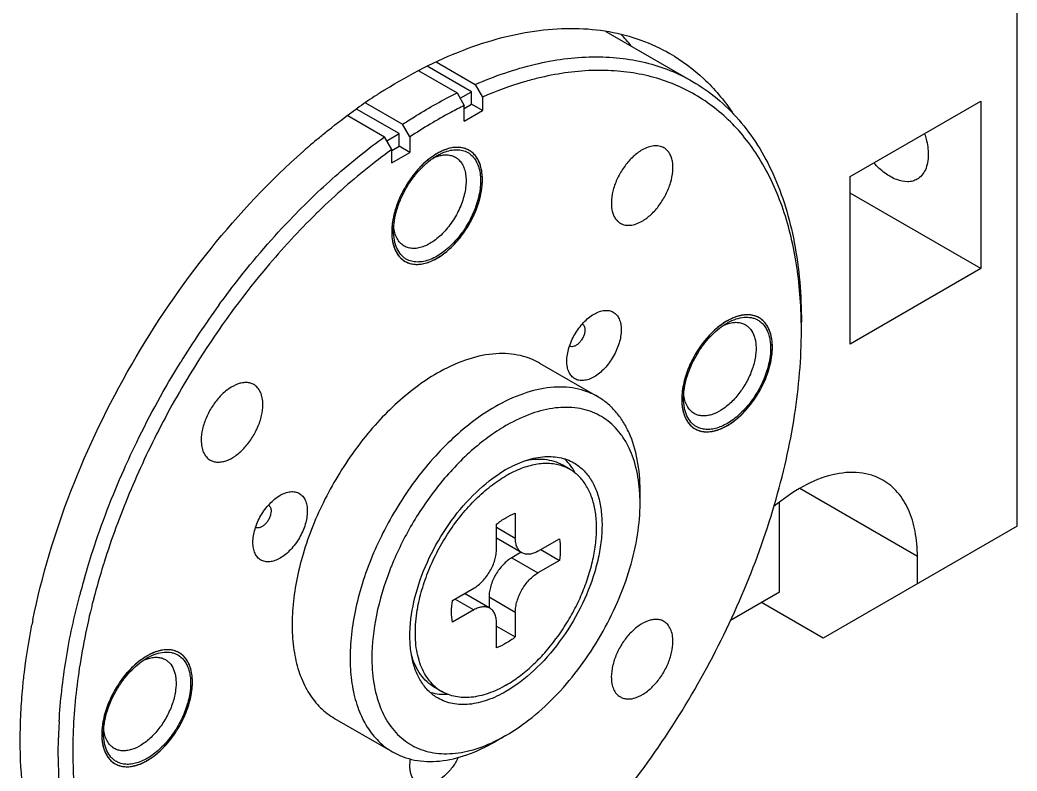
# Model space of a CAD drawing. Header units: millimetres. Extents: x 7 to 417, y 7 to 293.
# Drawn here: x 375.77 to 395.22, y 214.72 to 229.36 of the extents above; entities that cross this region are included whole.
import ezdxf

# ---------------------------------------------------------------- set-up
doc = ezdxf.new("R2010")
doc.units = ezdxf.units.MM
doc.header["$LTSCALE"] = 23.335714
doc.layers.get('0').update_dxf_attribs({"linetype": 'CONTINUOUS'})
for name, color, linetype in [('02___PRT_ALL_AXES', 7, 'CONTINUOUS'), ('3_ALL_AXES', 7, 'CONTINUOUS'), ('7_ALL_FEATURES', 7, 'CONTINUOUS')]:
    doc.layers.add(name, color=color, linetype=linetype)

msp = doc.modelspace()

# ---------------------------------------------------------------- linework, layer by layer
at = {"color": 7, "linetype": 'Continuous'}
for p, q in [((387.203, 229.141), (388.894, 228.165)), ((383.553, 228.373), (384.3, 227.941)), ((384.583, 227.964), (383.72, 228.461)), ((383.891, 228.545), (384.653, 228.105)), ((384.653, 228.105), (384.795, 227.859)), ((384.3, 227.941), (384.441, 227.696)), ((384.361, 227.836), (384.583, 227.964)), ((384.583, 227.719), (384.583, 227.964)), ((384.795, 227.859), (384.795, 227.596)), ((391.972, 226.31), (394.517, 227.78)), ((394.517, 227.78), (394.517, 224.514)), ((383.168, 227.147), (382.341, 227.625)), ((382.512, 227.748), (383.239, 227.329)), ((384.441, 227.637), (384.583, 227.719)), ((384.441, 227.392), (384.441, 227.696)), ((384.441, 227.392), (384.795, 227.596)), ((384.795, 227.596), (384.583, 227.719)), ((382.167, 227.499), (382.886, 227.085)), ((383.381, 227.083), (383.239, 227.329)), ((383.027, 226.838), (382.886, 227.085)), ((382.929, 227.009), (383.168, 227.147)), ((383.168, 226.902), (383.168, 227.147)), ((383.381, 227.083), (383.381, 226.78)), ((383.027, 226.821), (383.168, 226.902)), ((383.027, 226.576), (383.027, 226.838)), ((383.381, 226.78), (383.168, 226.902)), ((383.027, 226.576), (383.381, 226.78)), ((391.972, 223.044), (391.972, 226.31)), ((394.517, 224.514), (391.972, 225.984)), ((394.517, 224.514), (391.972, 223.044)), ((391.016, 223.457), (391.015, 223.473)), ((391.016, 223.457), (391.016, 223.473)), ((385.911, 222.671), (387.042, 222.018)), ((383.946, 220.292), (383.941, 220.286)), ((383.946, 220.292), (383.941, 220.286)), ((387.871, 219.942), (387.871, 220.186)), ((393.28, 218.9), (390.984, 220.226)), ((390.593, 218.206), (390.593, 219.962)), ((395.225, 219.492), (391.442, 217.308)), ((393.28, 218.37), (393.28, 218.9)), ((382.991, 218.641), (382.989, 218.633)), ((382.992, 218.641), (382.989, 218.633)), ((390.593, 218.206), (389.633, 217.652)), ((391.442, 217.308), (390.239, 218.002)), ((381.911, 215.743), (383.042, 215.089)), ((385.254, 215.41), (385.042, 215.287))]:
    msp.add_line(p, q, dxfattribs=at)
for centre, radius, start, end in [((384.658, 226.397), 3.911, 38.9499, 43.4928), ((391.446, 215.528), 14.108, 133.8683, 134.2781), ((391.823, 215.147), 14.644, 134.6058, 137.2695), ((391.532, 215.44), 14.232, 134.278, 134.5994), ((392.209, 214.784), 15.174, 137.2509, 137.4776), ((392.262, 214.735), 15.246, 137.4776, 137.6889), ((393.84, 213.483), 17.542, 143.9758, 148.3322), ((381.643, 223.31), 9.375, 359.9996, 0.9038), ((393.944, 213.414), 17.388, 147.5161, 152.488), ((386.979, 218.465), 3.449, 119.534, 120.0003), ((386.574, 218.312), 2.636, 120.039, 123.085), ((385.661, 220.039), 1.063, 34.1924, 36.7215), ((385.638, 220.023), 1.091, 33.3555, 34.1993), ((385.581, 219.987), 1.158, 27.9826, 33.2948), ((384.811, 219.957), 3.059, 4.293, 4.5303), ((384.563, 219.943), 3.308, 359.9784, 4.225), ((391.522, 214.345), 14.789, 162.7375, 165.3834), ((391.903, 214.228), 15.188, 162.5282, 162.7439), ((388.594, 216.458), 6.013, 158.0036, 158.7177), ((391.213, 214.418), 14.752, 164.0279, 165.3554), ((390.975, 214.493), 14.222, 165.4037, 165.7269), ((390.86, 214.522), 14.104, 165.7268, 166.137), ((386.095, 216.92), 3.457, 179.9995, 180.4653), ((384.07, 217.348), 1.136, 266.3686, 272.1296), ((386.866, 215.091), 10.345, 176.7387, 178.4825), ((383.631, 218.214), 3.239, 295.7278, 300.0641), ((383.71, 218.054), 3.062, 295.4515, 295.7052)]:
    msp.add_arc(centre, radius, start, end, dxfattribs=at)
for points, knots in [([(384.653, 228.105), (385.032, 228.27), (385.782, 228.531), (386.747, 228.664), (387.47, 228.632), (387.977, 228.544), (388.455, 228.391), (388.753, 228.247), (388.894, 228.165)], [0, 0, 0, 0, 0.28204, 0.538531, 0.658857, 0.775024, 0.888267, 1, 1, 1, 1]), ([(391.016, 223.473), (391.009, 223.885), (390.958, 224.49), (390.792, 225.263), (390.578, 225.952), (390.275, 226.58), (389.883, 227.118), (389.556, 227.465), (389.192, 227.759), (388.795, 227.999), (388.367, 228.183), (387.911, 228.309), (387.429, 228.377), (386.745, 228.391), (386.224, 228.312), (385.879, 228.228)], [0, 0, 0, 0, 0.149447, 0.219392, 0.286207, 0.411131, 0.470127, 0.527401, 0.583556, 0.639264, 0.695223, 0.752115, 0.810567, 0.871122, 1, 1, 1, 1]), ([(385.879, 228.228), (385.789, 228.206), (385.42, 228.107), (385.061, 227.974), (384.795, 227.859)], [0, 0, 0, 0, 0.241837, 1, 1, 1, 1]), ([(388.894, 228.165), (389.062, 228.068), (389.386, 227.843), (389.812, 227.422), (390.18, 226.924), (390.484, 226.352), (390.722, 225.713), (390.957, 224.755), (391.017, 223.992), (391.017, 223.473)], [0, 0, 0, 0, 0.108047, 0.218132, 0.332106, 0.451503, 0.577463, 0.710728, 1, 1, 1, 1]), ([(383.239, 227.329), (383.327, 227.387), (383.67, 227.607), (384.027, 227.807), (384.3, 227.941)], [0, 0, 0, 0, 0.256859, 1, 1, 1, 1]), ([(384.441, 227.696), (384.352, 227.652), (383.989, 227.466), (383.638, 227.254), (383.381, 227.083)], [0, 0, 0, 0, 0.243005, 1, 1, 1, 1]), ([(381.103, 225.531), (381.383, 225.821), (381.955, 226.366), (382.572, 226.859), (382.886, 227.085)], [0, 0, 0, 0, 0.511274, 1, 1, 1, 1]), ([(393.421, 227.146), (393.432, 227.112), (393.471, 226.979), (393.492, 226.84), (393.492, 226.739)], [0, 0, 0, 0, 0.264997, 1, 1, 1, 1]), ([(383.027, 226.838), (382.91, 226.754), (382.438, 226.399), (381.992, 226.009), (381.669, 225.699)], [0, 0, 0, 0, 0.243014, 1, 1, 1, 1]), ([(393.492, 226.739), (393.492, 226.686), (393.484, 226.584), (393.443, 226.445), (393.374, 226.333), (393.309, 226.278), (393.275, 226.258)], [0, 0, 0, 0, 0.289636, 0.549099, 0.782226, 1, 1, 1, 1]), ([(393.275, 226.258), (393.248, 226.243), (393.188, 226.218), (393.051, 226.2), (392.859, 226.243), (392.634, 226.374), (392.498, 226.502), (392.432, 226.576)], [0, 0, 0, 0, 0.096842, 0.198003, 0.424714, 0.693708, 1, 1, 1, 1]), ([(379.653, 223.799), (379.765, 223.954), (380.218, 224.556), (380.712, 225.127), (381.103, 225.531)], [0, 0, 0, 0, 0.254009, 1, 1, 1, 1]), ([(380.987, 224.998), (380.832, 224.827), (380.214, 224.116), (379.658, 223.351), (379.277, 222.752)], [0, 0, 0, 0, 0.2458, 1, 1, 1, 1]), ([(386.973, 223.628), (387.006, 223.647), (387.071, 223.678), (387.172, 223.702), (387.266, 223.7), (387.35, 223.67), (387.419, 223.612), (387.468, 223.531), (387.497, 223.432), (387.503, 223.36), (387.503, 223.322)], [0, 0, 0, 0, 0.144899, 0.274521, 0.391112, 0.5, 0.608893, 0.725458, 0.85515, 1, 1, 1, 1]), ([(386.442, 222.709), (386.442, 222.796), (386.475, 222.98), (386.589, 223.237), (386.755, 223.465), (386.897, 223.585), (386.973, 223.628)], [0, 0, 0, 0, 0.237238, 0.500001, 0.762779, 1, 1, 1, 1]), ([(384.088, 211.105), (384.565, 211.395), (385.507, 212.08), (386.8, 213.322), (387.988, 214.779), (389.028, 216.395), (389.883, 218.114), (390.52, 219.873), (390.918, 221.608), (391.017, 222.757), (391.017, 223.31)], [0, 0, 0, 0, 0.115111, 0.238835, 0.368656, 0.501535, 0.634202, 0.7634, 0.886146, 1, 1, 1, 1]), ([(387.503, 223.322), (387.503, 223.235), (387.47, 223.052), (387.357, 222.794), (387.215, 222.6), (387.081, 222.475), (386.978, 222.402), (386.874, 222.353), (386.774, 222.329), (386.679, 222.331), (386.595, 222.362), (386.527, 222.419), (386.477, 222.5), (386.448, 222.599), (386.442, 222.671), (386.442, 222.709)], [0, 0, 0, 0, 0.138212, 0.291294, 0.444385, 0.516294, 0.58294, 0.643371, 0.697431, 0.746056, 0.79147, 0.836884, 0.885499, 0.939589, 1, 1, 1, 1]), ([(386.796, 223.322), (386.796, 223.301), (386.79, 223.256), (386.768, 223.19), (386.733, 223.126), (386.69, 223.071), (386.641, 223.027), (386.589, 222.998), (386.539, 222.988), (386.507, 222.996), (386.495, 223.003)], [0, 0, 0, 0, 0.128674, 0.270338, 0.417505, 0.56196, 0.695819, 0.813357, 0.913005, 1, 1, 1, 1]), ([(386.745, 223.436), (386.753, 223.431), (386.768, 223.418), (386.784, 223.391), (386.794, 223.358), (386.796, 223.334), (386.796, 223.322)], [0, 0, 0, 0, 0.217688, 0.451025, 0.710794, 1, 1, 1, 1]), ([(385.911, 222.671), (385.845, 222.709), (385.706, 222.774), (385.481, 222.836), (385.241, 222.863), (384.895, 222.851), (384.435, 222.74), (384.086, 222.574), (383.911, 222.473)], [0, 0, 0, 0, 0.108096, 0.21823, 0.332257, 0.45171, 0.71059, 1, 1, 1, 1]), ([(377.804, 220.598), (377.884, 220.778), (378.217, 221.494), (378.598, 222.187), (378.91, 222.692)], [0, 0, 0, 0, 0.248844, 1, 1, 1, 1]), ([(383.911, 222.473), (383.767, 222.39), (383.482, 222.199), (383.077, 221.859), (382.691, 221.462), (382.207, 220.865), (381.699, 220.038), (381.338, 219.146), (381.16, 218.427), (381.087, 217.914), (381.075, 217.427), (381.123, 216.978), (381.232, 216.575), (381.4, 216.227), (381.625, 215.943), (381.812, 215.8), (381.911, 215.743)], [0, 0, 0, 0, 0.062406, 0.12878, 0.1984, 0.270409, 0.417447, 0.56168, 0.630307, 0.695423, 0.756397, 0.81286, 0.864784, 0.91258, 0.957174, 1, 1, 1, 1]), ([(387.042, 222.018), (386.977, 222.055), (386.837, 222.121), (386.612, 222.183), (386.372, 222.21), (386.026, 222.198), (385.567, 222.087), (385.218, 221.921), (385.042, 221.819)], [0, 0, 0, 0, 0.108096, 0.21823, 0.332257, 0.45171, 0.710591, 1, 1, 1, 1]), ([(387.871, 220.186), (387.871, 220.389), (387.84, 220.774), (387.706, 221.228), (387.544, 221.533), (387.4, 221.728), (387.234, 221.892), (387.108, 221.98), (387.042, 222.018)], [0, 0, 0, 0, 0.289401, 0.548294, 0.667745, 0.78177, 0.891904, 1, 1, 1, 1]), ([(385.042, 221.819), (384.899, 221.737), (384.613, 221.546), (384.209, 221.206), (383.822, 220.809), (383.339, 220.212), (382.83, 219.384), (382.47, 218.492), (382.291, 217.774), (382.219, 217.26), (382.206, 216.774), (382.255, 216.325), (382.364, 215.922), (382.532, 215.574), (382.757, 215.289), (382.944, 215.146), (383.042, 215.089)], [0, 0, 0, 0, 0.062406, 0.12878, 0.1984, 0.270408, 0.417447, 0.56168, 0.630307, 0.695423, 0.756397, 0.81286, 0.864784, 0.91258, 0.957174, 1, 1, 1, 1]), ([(387.861, 220.199), (387.847, 220.367), (387.796, 220.684), (387.652, 221.051), (387.493, 221.295), (387.358, 221.449), (387.204, 221.578), (387.033, 221.679), (386.847, 221.753), (386.576, 221.814), (386.202, 221.813), (385.736, 221.696), (385.432, 221.553), (385.279, 221.466)], [0, 0, 0, 0, 0.140134, 0.266234, 0.324977, 0.381543, 0.436701, 0.491329, 0.546345, 0.602641, 0.721813, 0.853633, 1, 1, 1, 1]), ([(378.523, 221.446), (378.298, 221.015), (377.89, 220.144), (377.559, 219.241), (377.416, 218.788)], [0, 0, 0, 0, 0.505387, 1, 1, 1, 1]), ([(385.254, 221.452), (385.012, 221.312), (384.54, 220.96), (384.138, 220.531), (383.946, 220.292)], [0, 0, 0, 0, 0.477403, 1, 1, 1, 1]), ([(385.254, 220.595), (385.371, 220.662), (385.602, 220.772), (385.957, 220.858), (386.241, 220.85), (386.444, 220.794), (386.536, 220.751), (386.579, 220.726)], [0, 0, 0, 0, 0.289579, 0.548633, 0.781636, 0.891838, 1, 1, 1, 1]), ([(386.513, 220.674), (386.504, 220.686), (386.468, 220.733), (386.427, 220.776), (386.395, 220.806)], [0, 0, 0, 0, 0.253884, 1, 1, 1, 1]), ([(377.03, 218.477), (377.081, 218.655), (377.301, 219.375), (377.574, 220.079), (377.804, 220.598)], [0, 0, 0, 0, 0.245641, 1, 1, 1, 1]), ([(386.579, 220.726), (386.645, 220.688), (386.769, 220.593), (386.918, 220.405), (387.029, 220.175), (387.101, 219.908), (387.133, 219.61), (387.125, 219.288), (387.077, 218.947), (386.959, 218.472), (386.72, 217.88), (386.319, 217.228), (385.831, 216.674), (385.45, 216.381), (385.254, 216.267)], [0, 0, 0, 0, 0.042841, 0.087451, 0.135264, 0.187205, 0.243688, 0.304684, 0.369822, 0.438474, 0.582757, 0.729847, 0.871371, 1, 1, 1, 1]), ([(383.929, 216.136), (383.866, 216.173), (383.745, 216.264), (383.599, 216.446), (383.488, 216.667), (383.414, 216.924), (383.378, 217.21), (383.381, 217.637), (383.486, 218.207), (383.744, 218.888), (384.119, 219.533), (384.582, 220.093), (384.946, 220.398), (385.135, 220.521)], [0, 0, 0, 0, 0.042809, 0.087295, 0.134833, 0.186334, 0.24223, 0.302541, 0.434752, 0.578082, 0.725242, 0.868284, 1, 1, 1, 1]), ([(392.607, 220.388), (392.539, 220.428), (392.391, 220.493), (392.058, 220.56), (391.588, 220.513), (391.018, 220.275), (390.658, 220.022), (390.48, 219.874)], [0, 0, 0, 0, 0.102057, 0.207222, 0.435983, 0.699841, 1, 1, 1, 1]), ([(393.28, 218.9), (393.28, 219.065), (393.255, 219.378), (393.128, 219.809), (392.915, 220.158), (392.714, 220.326), (392.607, 220.388)], [0, 0, 0, 0, 0.289804, 0.549048, 0.782229, 1, 1, 1, 1]), ([(383.941, 220.286), (383.751, 220.048), (383.405, 219.543), (383.133, 218.993), (383.019, 218.71)], [0, 0, 0, 0, 0.49957, 1, 1, 1, 1]), ([(380.319, 219.174), (380.319, 219.261), (380.351, 219.444), (380.465, 219.702), (380.631, 219.929), (380.774, 220.049), (380.849, 220.093)], [0, 0, 0, 0, 0.237238, 0.500001, 0.762779, 1, 1, 1, 1]), ([(380.849, 220.093), (380.882, 220.112), (380.947, 220.143), (381.048, 220.167), (381.142, 220.165), (381.227, 220.134), (381.295, 220.077), (381.344, 219.996), (381.374, 219.897), (381.379, 219.824), (381.379, 219.786)], [0, 0, 0, 0, 0.144899, 0.274521, 0.391112, 0.5, 0.608893, 0.725458, 0.85515, 1, 1, 1, 1]), ([(380.621, 219.9), (380.629, 219.896), (380.644, 219.883), (380.661, 219.856), (380.67, 219.823), (380.672, 219.799), (380.672, 219.786)], [0, 0, 0, 0, 0.217688, 0.451025, 0.710794, 1, 1, 1, 1]), ([(385.254, 215.41), (385.433, 215.513), (385.787, 215.761), (386.274, 216.217), (386.723, 216.755), (387.116, 217.356), (387.44, 217.997), (387.682, 218.655), (387.833, 219.304), (387.871, 219.735), (387.871, 219.942)], [0, 0, 0, 0, 0.114157, 0.237324, 0.366975, 0.499999, 0.633023, 0.762673, 0.885845, 1, 1, 1, 1]), ([(381.379, 219.786), (381.379, 219.699), (381.347, 219.516), (381.233, 219.259), (381.091, 219.065), (380.957, 218.939), (380.854, 218.867), (380.751, 218.818), (380.65, 218.793), (380.556, 218.796), (380.471, 218.826), (380.403, 218.884), (380.354, 218.964), (380.324, 219.064), (380.319, 219.136), (380.319, 219.174)], [0, 0, 0, 0, 0.138212, 0.291294, 0.444385, 0.516294, 0.58294, 0.643371, 0.697431, 0.746056, 0.79147, 0.836884, 0.885499, 0.939589, 1, 1, 1, 1]), ([(380.672, 219.786), (380.672, 219.765), (380.666, 219.72), (380.644, 219.654), (380.61, 219.591), (380.566, 219.535), (380.517, 219.491), (380.465, 219.463), (380.415, 219.453), (380.384, 219.46), (380.371, 219.467)], [0, 0, 0, 0, 0.128674, 0.270338, 0.417505, 0.56196, 0.695819, 0.813357, 0.913005, 1, 1, 1, 1]), ([(382.989, 218.633), (382.878, 218.348), (382.707, 217.786), (382.638, 217.2), (382.638, 216.921)], [0, 0, 0, 0, 0.522613, 1, 1, 1, 1]), ([(376.538, 215.68), (376.561, 216.085), (376.656, 216.916), (376.832, 217.733), (376.94, 218.147)], [0, 0, 0, 0, 0.486921, 1, 1, 1, 1]), ([(377.167, 217.901), (377.058, 217.457), (376.887, 216.585), (376.78, 215.3), (376.833, 214.101), (376.98, 213.343), (377.083, 212.991)], [0, 0, 0, 0, 0.276229, 0.536198, 0.777735, 1, 1, 1, 1]), ([(382.638, 216.892), (382.64, 216.717), (382.668, 216.382), (382.799, 215.92), (382.985, 215.596), (383.173, 215.391), (383.33, 215.267), (383.503, 215.17), (383.691, 215.101), (383.893, 215.06), (384.183, 215.045), (384.573, 215.103), (384.874, 215.217), (385.025, 215.289)], [0, 0, 0, 0, 0.14636, 0.278194, 0.397375, 0.453675, 0.508695, 0.563323, 0.618479, 0.675042, 0.733781, 0.859854, 1, 1, 1, 1]), ([(383.771, 216.255), (383.789, 216.249), (383.863, 216.229), (383.94, 216.218), (383.998, 216.214)], [0, 0, 0, 0, 0.245493, 1, 1, 1, 1]), ([(385.254, 216.267), (385.138, 216.2), (384.907, 216.09), (384.551, 216.004), (384.268, 216.012), (384.065, 216.068), (383.973, 216.111), (383.929, 216.136)], [0, 0, 0, 0, 0.289579, 0.548633, 0.781636, 0.891838, 1, 1, 1, 1]), ([(378.644, 210.412), (378.47, 210.512), (378.134, 210.748), (377.694, 211.19), (377.318, 211.717), (377.012, 212.321), (376.776, 212.997), (376.614, 213.737), (376.526, 214.534), (376.518, 215.084), (376.525, 215.365)], [0, 0, 0, 0, 0.107106, 0.216391, 0.32982, 0.448994, 0.575076, 0.708787, 0.850441, 1, 1, 1, 1]), ([(383.042, 215.089), (383.108, 215.052), (383.247, 214.986), (383.472, 214.924), (383.713, 214.897), (384.058, 214.909), (384.518, 215.02), (384.867, 215.186), (385.042, 215.287)], [0, 0, 0, 0, 0.108096, 0.21823, 0.332257, 0.45171, 0.710591, 1, 1, 1, 1]), ([(384.325, 214.981), (384.291, 214.912), (384.212, 214.783), (384.067, 214.62), (383.93, 214.517), (383.817, 214.465), (383.738, 214.443), (383.662, 214.437), (383.592, 214.448), (383.529, 214.475), (383.456, 214.535), (383.407, 214.626), (383.384, 214.73), (383.381, 214.788), (383.381, 214.818)], [0, 0, 0, 0, 0.162124, 0.317783, 0.458189, 0.521012, 0.578582, 0.631361, 0.680451, 0.727605, 0.77497, 0.877617, 0.936221, 1, 1, 1, 1]), ([(383.381, 214.818), (383.381, 214.829), (383.382, 214.873), (383.386, 214.917), (383.392, 214.95)], [0, 0, 0, 0, 0.241022, 1, 1, 1, 1])]:
    msp.add_open_spline(points, degree=3, knots=knots, dxfattribs=at)
at = {"layer": '02___PRT_ALL_AXES', "color": 7, "linetype": 'Continuous'}
for centre, radius, start, end in [((384.325, 226.456), 0.422, 49.8925, 59.9693), ((384.537, 225.677), 1.25, 121.0456, 122.9105), ((383.633, 226.249), 1.161, 359.9995, 0.4713), ((383.623, 226.249), 1.172, 359.8549, 359.9999), ((383.275, 226.275), 1.521, 350.3539, 352.771), ((383.357, 226.264), 1.438, 352.786, 354.1153), ((383.405, 226.259), 1.39, 354.1169, 355.1366), ((383.497, 225.022), 0.423, 240.039, 250.7741), ((390.163, 222.463), 1.19, 120.0028, 121.0433), ((389.981, 223.19), 0.422, 49.8701, 59.9679), ((389.154, 221.756), 0.422, 240.0377, 250.7636), ((389.157, 221.765), 0.432, 250.7504, 251.9916), ((389.126, 222.145), 0.818, 287.232, 288.0702), ((389.111, 222.189), 0.865, 288.0835, 291.5297), ((389.083, 222.262), 0.944, 291.4948, 293.3405), ((389.069, 222.296), 0.98, 293.3334, 294.0567), ((389.061, 222.313), 0.998, 294.0561, 294.6133), ((388.984, 222.462), 1.166, 299.8543, 299.9998), ((388.979, 222.472), 1.178, 300.0004, 300.4678), ((389.168, 221.812), 0.481, 260.4144, 262.458), ((389.172, 221.893), 0.561, 270.976, 271.9886), ((389.161, 222.003), 0.672, 278.9024, 280.5344), ((378.849, 215.931), 1.19, 120.0028, 121.0433), ((378.668, 216.658), 0.422, 49.8701, 59.9679), ((377.84, 215.224), 0.422, 240.0377, 250.7636), ((377.843, 215.233), 0.432, 250.7504, 251.9916), ((377.854, 215.28), 0.481, 260.4144, 262.458), ((377.859, 215.361), 0.561, 270.976, 271.9886), ((377.847, 215.471), 0.672, 278.9024, 280.5344), ((377.812, 215.613), 0.818, 287.232, 288.0702), ((377.797, 215.657), 0.865, 288.0835, 291.5297), ((377.769, 215.731), 0.944, 291.4948, 293.3405), ((377.755, 215.764), 0.98, 293.3334, 294.0567), ((377.747, 215.781), 0.998, 294.0561, 294.6133), ((377.671, 215.93), 1.166, 299.8543, 299.9998), ((377.665, 215.94), 1.178, 300.0004, 300.4678)]:
    msp.add_arc(centre, radius, start, end, dxfattribs=at)
for points, knots in [([(384.536, 226.821), (384.493, 226.846), (384.396, 226.881), (384.233, 226.883), (384.061, 226.838), (383.949, 226.782), (383.892, 226.748)], [0, 0, 0, 0, 0.216613, 0.449312, 0.709011, 1, 1, 1, 1]), ([(387.911, 226.829), (387.848, 226.793), (387.726, 226.699), (387.569, 226.521), (387.441, 226.311), (387.35, 226.088), (387.306, 225.868), (387.31, 225.695), (387.342, 225.576), (387.377, 225.502), (387.425, 225.441), (387.465, 225.411), (387.486, 225.399)], [0, 0, 0, 0, 0.128689, 0.270271, 0.417429, 0.561776, 0.695447, 0.812711, 0.864677, 0.91251, 0.95714, 1, 1, 1, 1]), ([(388.336, 226.871), (388.308, 226.887), (388.243, 226.911), (388.136, 226.913), (388.022, 226.886), (387.948, 226.85), (387.911, 226.829)], [0, 0, 0, 0, 0.217783, 0.450926, 0.710256, 1, 1, 1, 1]), ([(387.911, 225.441), (387.974, 225.477), (388.096, 225.571), (388.252, 225.749), (388.381, 225.958), (388.471, 226.182), (388.516, 226.402), (388.512, 226.575), (388.48, 226.694), (388.444, 226.768), (388.397, 226.829), (388.357, 226.859), (388.336, 226.871)], [0, 0, 0, 0, 0.128689, 0.270271, 0.417429, 0.561776, 0.695447, 0.812711, 0.864677, 0.91251, 0.95714, 1, 1, 1, 1]), ([(383.757, 226.655), (383.65, 226.571), (383.452, 226.369), (383.222, 226.012), (383.069, 225.626), (383.027, 225.356), (383.027, 225.228)], [0, 0, 0, 0, 0.247234, 0.509929, 0.767309, 1, 1, 1, 1]), ([(383.858, 226.727), (383.849, 226.721), (383.815, 226.698), (383.781, 226.674), (383.757, 226.655)], [0, 0, 0, 0, 0.245293, 1, 1, 1, 1]), ([(384.795, 226.259), (384.794, 226.313), (384.786, 226.417), (384.749, 226.563), (384.687, 226.686), (384.628, 226.752), (384.596, 226.779)], [0, 0, 0, 0, 0.285331, 0.544881, 0.780939, 1, 1, 1, 1]), ([(384.79, 226.142), (384.791, 226.15), (384.793, 226.185), (384.795, 226.22), (384.795, 226.246)], [0, 0, 0, 0, 0.254621, 1, 1, 1, 1]), ([(383.358, 224.623), (383.387, 224.613), (383.451, 224.598), (383.551, 224.596), (383.657, 224.612), (383.808, 224.659), (384.001, 224.764), (384.177, 224.913), (384.311, 225.057), (384.441, 225.22), (384.58, 225.442), (384.705, 225.725), (384.758, 225.923), (384.774, 226.02)], [0, 0, 0, 0, 0.04318, 0.088649, 0.137271, 0.189563, 0.30555, 0.435651, 0.504878, 0.575997, 0.720847, 0.864165, 1, 1, 1, 1]), ([(387.486, 225.399), (387.514, 225.383), (387.578, 225.359), (387.685, 225.356), (387.799, 225.384), (387.874, 225.419), (387.911, 225.441)], [0, 0, 0, 0, 0.217783, 0.450926, 0.710256, 1, 1, 1, 1]), ([(383.027, 225.228), (383.027, 225.165), (383.037, 225.045), (383.085, 224.879), (383.167, 224.745), (383.245, 224.68), (383.286, 224.656)], [0, 0, 0, 0, 0.289772, 0.549064, 0.782223, 1, 1, 1, 1]), ([(390.193, 223.555), (390.151, 223.579), (390.057, 223.613), (389.899, 223.617), (389.732, 223.577), (389.623, 223.525), (389.568, 223.493)], [0, 0, 0, 0, 0.217778, 0.450937, 0.710229, 1, 1, 1, 1]), ([(389.576, 221.457), (389.664, 221.509), (389.835, 221.64), (390.055, 221.887), (390.24, 222.178), (390.374, 222.491), (390.449, 222.802), (390.457, 223.051), (390.426, 223.227), (390.386, 223.341), (390.329, 223.437), (390.28, 223.49), (390.253, 223.512)], [0, 0, 0, 0, 0.126979, 0.266154, 0.411049, 0.554176, 0.688352, 0.807972, 0.861535, 0.910948, 0.956767, 1, 1, 1, 1]), ([(389.413, 223.389), (389.331, 223.324), (389.173, 223.172), (388.976, 222.906), (388.821, 222.61), (388.718, 222.303), (388.674, 222.009), (388.692, 221.78), (388.741, 221.624), (388.793, 221.527), (388.86, 221.447), (388.914, 221.407), (388.943, 221.39)], [0, 0, 0, 0, 0.136779, 0.282174, 0.429288, 0.570952, 0.700851, 0.814799, 0.865638, 0.9128, 0.957163, 1, 1, 1, 1]), ([(389.549, 223.482), (389.538, 223.475), (389.491, 223.446), (389.446, 223.414), (389.413, 223.389)], [0, 0, 0, 0, 0.243303, 1, 1, 1, 1]), ([(380.336, 222.252), (380.315, 222.264), (380.269, 222.284), (380.192, 222.295), (380.111, 222.289), (379.992, 222.257), (379.839, 222.174), (379.671, 222.025), (379.523, 221.835), (379.406, 221.619), (379.33, 221.395), (379.31, 221.242), (379.31, 221.169)], [0, 0, 0, 0, 0.04286, 0.08749, 0.135323, 0.187289, 0.304553, 0.438223, 0.58257, 0.729728, 0.87131, 1, 1, 1, 1]), ([(380.512, 221.863), (380.512, 221.906), (380.505, 221.988), (380.472, 222.101), (380.416, 222.192), (380.364, 222.236), (380.336, 222.252)], [0, 0, 0, 0, 0.289745, 0.549075, 0.782218, 1, 1, 1, 1]), ([(379.486, 220.78), (379.507, 220.768), (379.553, 220.749), (379.629, 220.738), (379.711, 220.744), (379.83, 220.775), (379.982, 220.858), (380.15, 221.007), (380.299, 221.197), (380.416, 221.413), (380.492, 221.638), (380.512, 221.79), (380.512, 221.863)], [0, 0, 0, 0, 0.04286, 0.08749, 0.135323, 0.187289, 0.304553, 0.438223, 0.58257, 0.729728, 0.87131, 1, 1, 1, 1]), ([(389.023, 221.354), (389.029, 221.353), (389.05, 221.346), (389.071, 221.341), (389.088, 221.338)], [0, 0, 0, 0, 0.247584, 1, 1, 1, 1]), ([(389.284, 221.342), (389.291, 221.344), (389.319, 221.349), (389.347, 221.357), (389.368, 221.363)], [0, 0, 0, 0, 0.244663, 1, 1, 1, 1]), ([(389.477, 221.405), (389.484, 221.408), (389.514, 221.423), (389.543, 221.438), (389.565, 221.451)], [0, 0, 0, 0, 0.245305, 1, 1, 1, 1]), ([(379.31, 221.169), (379.31, 221.126), (379.316, 221.044), (379.349, 220.932), (379.405, 220.84), (379.458, 220.796), (379.486, 220.78)], [0, 0, 0, 0, 0.289745, 0.549075, 0.782218, 1, 1, 1, 1]), ([(389.105, 221.336), (389.111, 221.335), (389.137, 221.332), (389.162, 221.331), (389.182, 221.332)], [0, 0, 0, 0, 0.245876, 1, 1, 1, 1]), ([(389.192, 221.332), (389.198, 221.332), (389.222, 221.333), (389.247, 221.336), (389.265, 221.339)], [0, 0, 0, 0, 0.24551, 1, 1, 1, 1]), ([(388.336, 217.633), (388.315, 217.645), (388.269, 217.665), (388.192, 217.676), (388.111, 217.67), (387.992, 217.638), (387.839, 217.555), (387.671, 217.406), (387.523, 217.216), (387.406, 217), (387.33, 216.776), (387.31, 216.623), (387.31, 216.55)], [0, 0, 0, 0, 0.04286, 0.08749, 0.135323, 0.187289, 0.304553, 0.438223, 0.58257, 0.729728, 0.87131, 1, 1, 1, 1]), ([(388.512, 217.244), (388.512, 217.287), (388.505, 217.369), (388.472, 217.482), (388.416, 217.573), (388.364, 217.617), (388.336, 217.633)], [0, 0, 0, 0, 0.289745, 0.549075, 0.782218, 1, 1, 1, 1]), ([(378.879, 217.023), (378.838, 217.047), (378.743, 217.081), (378.586, 217.085), (378.418, 217.045), (378.309, 216.993), (378.254, 216.961)], [0, 0, 0, 0, 0.217778, 0.450937, 0.710229, 1, 1, 1, 1]), ([(387.486, 216.161), (387.507, 216.149), (387.553, 216.13), (387.629, 216.119), (387.711, 216.125), (387.83, 216.156), (387.982, 216.239), (388.15, 216.388), (388.299, 216.578), (388.416, 216.795), (388.492, 217.019), (388.512, 217.172), (388.512, 217.244)], [0, 0, 0, 0, 0.04286, 0.08749, 0.135323, 0.187289, 0.304553, 0.438223, 0.58257, 0.729728, 0.87131, 1, 1, 1, 1]), ([(378.235, 216.95), (378.224, 216.943), (378.177, 216.914), (378.132, 216.882), (378.1, 216.857)], [0, 0, 0, 0, 0.243303, 1, 1, 1, 1]), ([(378.262, 214.925), (378.35, 214.977), (378.521, 215.108), (378.741, 215.355), (378.926, 215.646), (379.061, 215.959), (379.136, 216.27), (379.144, 216.519), (379.112, 216.696), (379.072, 216.809), (379.015, 216.905), (378.966, 216.958), (378.94, 216.981)], [0, 0, 0, 0, 0.126979, 0.266154, 0.411049, 0.554176, 0.688352, 0.807972, 0.861535, 0.910948, 0.956767, 1, 1, 1, 1]), ([(378.1, 216.857), (378.017, 216.792), (377.86, 216.64), (377.663, 216.374), (377.507, 216.078), (377.404, 215.771), (377.36, 215.477), (377.378, 215.248), (377.428, 215.092), (377.48, 214.995), (377.546, 214.915), (377.6, 214.875), (377.629, 214.858)], [0, 0, 0, 0, 0.136779, 0.282174, 0.429288, 0.570952, 0.700851, 0.814799, 0.865638, 0.9128, 0.957163, 1, 1, 1, 1]), ([(387.31, 216.55), (387.31, 216.507), (387.316, 216.425), (387.349, 216.313), (387.405, 216.221), (387.458, 216.177), (387.486, 216.161)], [0, 0, 0, 0, 0.289745, 0.549075, 0.782218, 1, 1, 1, 1]), ([(377.71, 214.822), (377.715, 214.821), (377.736, 214.814), (377.758, 214.809), (377.774, 214.807)], [0, 0, 0, 0, 0.247584, 1, 1, 1, 1]), ([(377.791, 214.804), (377.797, 214.803), (377.823, 214.8), (377.849, 214.799), (377.868, 214.8)], [0, 0, 0, 0, 0.245876, 1, 1, 1, 1]), ([(377.878, 214.8), (377.884, 214.8), (377.909, 214.801), (377.933, 214.804), (377.951, 214.807)], [0, 0, 0, 0, 0.24551, 1, 1, 1, 1]), ([(377.97, 214.81), (377.977, 214.812), (378.006, 214.817), (378.034, 214.825), (378.055, 214.831)], [0, 0, 0, 0, 0.244663, 1, 1, 1, 1]), ([(378.163, 214.873), (378.171, 214.877), (378.201, 214.891), (378.23, 214.906), (378.251, 214.919)], [0, 0, 0, 0, 0.245305, 1, 1, 1, 1])]:
    msp.add_open_spline(points, degree=3, knots=knots, dxfattribs=at)
at = {"layer": '3_ALL_AXES', "color": 7, "linetype": 'Continuous'}
for p, q in [((386.504, 220.596), (386.363, 220.678)), ((384.004, 216.266), (383.863, 216.348))]:
    msp.add_line(p, q, dxfattribs=at)
for centre, radius, start, end in [((386.084, 219.869), 0.84, 60.0095, 71.0068), ((386.606, 217.344), 3.123, 170.3569, 170.5311), ((384.424, 216.993), 0.84, 228.9938, 239.991)]:
    msp.add_arc(centre, radius, start, end, dxfattribs=at)
for points, knots in [([(386.363, 220.678), (386.31, 220.708), (386.195, 220.759), (386.005, 220.796), (385.803, 220.796), (385.666, 220.773), (385.596, 220.755)], [0, 0, 0, 0, 0.233322, 0.473908, 0.727968, 1, 1, 1, 1]), ([(386.358, 220.663), (386.319, 220.676), (386.237, 220.698), (386.063, 220.72), (385.828, 220.703), (385.538, 220.619), (385.349, 220.527), (385.254, 220.472)], [0, 0, 0, 0, 0.107929, 0.219117, 0.455139, 0.71465, 1, 1, 1, 1]), ([(385.254, 216.39), (385.344, 216.442), (385.523, 216.561), (385.775, 216.774), (386.017, 217.022), (386.242, 217.3), (386.446, 217.602), (386.625, 217.922), (386.774, 218.252), (386.891, 218.587), (386.974, 218.918), (387.019, 219.239), (387.027, 219.543), (386.996, 219.824), (386.928, 220.076), (386.839, 220.26), (386.75, 220.386), (386.676, 220.468), (386.595, 220.539), (386.535, 220.578), (386.504, 220.596)], [0, 0, 0, 0, 0.062384, 0.128721, 0.198314, 0.27029, 0.343667, 0.417399, 0.490423, 0.56171, 0.630307, 0.695395, 0.756343, 0.812781, 0.864682, 0.912457, 0.935102, 0.957107, 0.978668, 1, 1, 1, 1]), ([(383.527, 217.868), (383.549, 217.996), (383.61, 218.257), (383.745, 218.641), (383.923, 219.02), (384.138, 219.382), (384.385, 219.718), (384.656, 220.017), (384.944, 220.272), (385.15, 220.412), (385.254, 220.472)], [0, 0, 0, 0, 0.121779, 0.249197, 0.38, 0.511731, 0.641876, 0.768017, 0.887975, 1, 1, 1, 1]), ([(383.873, 216.359), (383.832, 216.395), (383.755, 216.477), (383.659, 216.62), (383.584, 216.786), (383.529, 216.971), (383.495, 217.174), (383.479, 217.472), (383.5, 217.703), (383.525, 217.858)], [0, 0, 0, 0, 0.10217, 0.208825, 0.321613, 0.44166, 0.569578, 0.705524, 1, 1, 1, 1]), ([(383.863, 216.348), (383.81, 216.378), (383.709, 216.453), (383.581, 216.598), (383.48, 216.773), (383.432, 216.904), (383.413, 216.973)], [0, 0, 0, 0, 0.233324, 0.47391, 0.727968, 1, 1, 1, 1]), ([(385.254, 216.39), (385.145, 216.326), (384.976, 216.246), (384.745, 216.179), (384.581, 216.151), (384.423, 216.146), (384.273, 216.163), (384.132, 216.202), (384.045, 216.242), (384.004, 216.266)], [0, 0, 0, 0, 0.289278, 0.422536, 0.548495, 0.667893, 0.781867, 0.891952, 1, 1, 1, 1])]:
    msp.add_open_spline(points, degree=3, knots=knots, dxfattribs=at)
at = {"layer": '7_ALL_FEATURES', "color": 7, "linetype": 'Continuous'}
for p, q in [((395.225, 219.492), (395.225, 236.271)), ((382.346, 227.635), (382.352, 227.64)), ((382.346, 227.629), (382.352, 227.633)), ((381.361, 226.856), (381.376, 226.869)), ((381.361, 226.856), (381.376, 226.869)), ((389.57, 223.495), (389.568, 223.493)), ((389.57, 223.495), (389.568, 223.493)), ((385.437, 219.743), (385.437, 219.258)), ((385.071, 219.047), (385.071, 219.532)), ((385.071, 219.47), (385.437, 219.258)), ((385.567, 218.972), (385.071, 219.258)), ((385.879, 219.003), (386.299, 219.246)), ((385.933, 219.034), (386.299, 218.823)), ((385.55, 218.982), (385.367, 218.876)), ((385.367, 218.876), (385.879, 218.58)), ((386.299, 218.823), (385.879, 218.58)), ((384.21, 218.039), (384.629, 218.282)), ((384.263, 218.07), (384.629, 217.859)), ((384.942, 217.89), (384.446, 218.176)), ((384.925, 218.111), (385.437, 217.815)), ((384.925, 218.111), (384.925, 217.9)), ((384.629, 217.859), (384.21, 217.616)), ((385.437, 217.815), (385.437, 217.33)), ((385.071, 217.119), (385.071, 217.604)), ((385.071, 217.542), (385.437, 217.33)), ((378.257, 216.963), (378.254, 216.961)), ((378.257, 216.963), (378.254, 216.961))]:
    msp.add_line(p, q, dxfattribs=at)
for centre, radius, start, end in [((388.605, 218.876), 10.766, 122.1601, 123.3517), ((388.486, 219.063), 10.544, 122.002, 122.1566), ((388.935, 218.378), 11.363, 123.3638, 125.4069), ((390.172, 216.768), 13.394, 129.8353, 130.7952), ((390.405, 216.499), 13.75, 131.125, 131.4465), ((390.317, 216.6), 13.616, 130.7932, 131.0422), ((384.326, 226.457), 0.42, 60.0124, 70.8094), ((384.166, 225.967), 0.778, 111.5737, 114.9955), ((384.139, 226.035), 0.705, 108.4083, 111.5378), ((384.547, 225.202), 1.522, 170.3444, 172.7344), ((384.32, 225.226), 1.293, 175.1199, 179.5494), ((384.412, 225.219), 1.385, 174.1184, 175.1418), ((384.457, 225.214), 1.431, 172.7525, 174.1167), ((384.212, 225.228), 1.185, 179.6283, 179.8546), ((384.206, 225.228), 1.179, 179.8547, 180.0049), ((384.195, 225.228), 1.168, 180.0045, 180.4674), ((383.497, 225.021), 0.421, 229.8822, 239.9681), ((390.16, 222.467), 1.185, 119.9928, 120.4639), ((390.151, 222.483), 1.167, 119.6255, 119.8542), ((390.069, 222.645), 0.985, 113.3381, 114.6229), ((390.051, 222.687), 0.939, 111.5356, 113.3422), ((390.024, 222.756), 0.865, 108.0693, 111.5669), ((390.011, 222.796), 0.823, 107.2238, 108.0571), ((389.974, 222.944), 0.671, 98.9019, 100.5363), ((389.963, 223.051), 0.563, 90.981, 91.9914), ((389.968, 223.134), 0.48, 80.4139, 82.4618), ((389.978, 223.179), 0.434, 70.7486, 71.9839), ((389.983, 223.192), 0.42, 60.0073, 70.8053), ((390.125, 222.486), 1.116, 119.0041, 120.0026), ((389.154, 221.755), 0.422, 229.8652, 239.9628), ((389.457, 214.945), 13.704, 168.5625, 168.9735), ((378.66, 216.412), 0.671, 98.9019, 100.5363), ((378.649, 216.519), 0.563, 90.981, 91.9914), ((378.654, 216.602), 0.48, 80.4139, 82.4618), ((378.846, 215.935), 1.185, 119.9928, 120.4639), ((378.812, 215.954), 1.116, 119.0041, 120.0026), ((378.837, 215.951), 1.167, 119.6255, 119.8542), ((378.755, 216.113), 0.985, 113.3381, 114.6229), ((378.737, 216.155), 0.939, 111.5356, 113.3422), ((378.71, 216.224), 0.865, 108.0693, 111.5669), ((378.697, 216.264), 0.823, 107.2238, 108.0571), ((378.664, 216.647), 0.434, 70.7486, 71.9839), ((378.669, 216.66), 0.42, 60.0073, 70.8053), ((377.84, 215.224), 0.422, 229.8652, 239.9628)]:
    msp.add_arc(centre, radius, start, end, dxfattribs=at)
for points, knots in [([(382.898, 228.005), (383.382, 228.307), (384.128, 228.694), (385.157, 229.03), (385.887, 229.174), (386.591, 229.217), (387.26, 229.156), (387.886, 228.992), (388.272, 228.813), (388.454, 228.708)], [0, 0, 0, 0, 0.291523, 0.425437, 0.551617, 0.670775, 0.784078, 0.893152, 1, 1, 1, 1]), ([(388.454, 228.708), (388.691, 228.571), (389.144, 228.233), (389.506, 227.801), (389.667, 227.566)], [0, 0, 0, 0, 0.491365, 1, 1, 1, 1]), ([(381.592, 227.053), (381.654, 227.105), (381.9, 227.306), (382.153, 227.498), (382.346, 227.635)], [0, 0, 0, 0, 0.253906, 1, 1, 1, 1]), ([(376.026, 217.663), (376.199, 218.518), (376.718, 220.238), (377.894, 222.679), (379.42, 224.918), (380.649, 226.228), (381.303, 226.805)], [0, 0, 0, 0, 0.244218, 0.499989, 0.755766, 1, 1, 1, 1]), ([(384.464, 226.854), (384.434, 226.864), (384.371, 226.879), (384.27, 226.882), (384.165, 226.866), (384.013, 226.819), (383.821, 226.713), (383.605, 226.531), (383.408, 226.3), (383.242, 226.035), (383.117, 225.752), (383.064, 225.555), (383.047, 225.457)], [0, 0, 0, 0, 0.043184, 0.088659, 0.137284, 0.189582, 0.305579, 0.435693, 0.575945, 0.72081, 0.864141, 1, 1, 1, 1]), ([(384.044, 226.783), (384.085, 226.8), (384.168, 226.825), (384.293, 226.839), (384.409, 226.825), (384.479, 226.796), (384.51, 226.778)], [0, 0, 0, 0, 0.28004, 0.536159, 0.773382, 1, 1, 1, 1]), ([(384.784, 226.083), (384.794, 226.164), (384.799, 226.284), (384.78, 226.436), (384.754, 226.538), (384.717, 226.629), (384.668, 226.708), (384.607, 226.773), (384.56, 226.807), (384.536, 226.821)], [0, 0, 0, 0, 0.297149, 0.432866, 0.559781, 0.678441, 0.790034, 0.89641, 1, 1, 1, 1]), ([(383.062, 225.249), (383.062, 225.316), (383.075, 225.455), (383.124, 225.666), (383.202, 225.879), (383.307, 226.087), (383.435, 226.282), (383.58, 226.457), (383.738, 226.605), (383.853, 226.685), (383.911, 226.718)], [0, 0, 0, 0, 0.114155, 0.237326, 0.366976, 0.5, 0.633025, 0.762674, 0.885847, 1, 1, 1, 1]), ([(384.269, 226.686), (384.296, 226.671), (384.345, 226.632), (384.404, 226.554), (384.446, 226.459), (384.471, 226.348), (384.479, 226.225), (384.47, 226.093), (384.444, 225.953), (384.386, 225.761), (384.277, 225.527), (384.129, 225.316), (383.991, 225.17), (383.884, 225.077), (383.774, 225.003), (383.697, 224.965), (383.659, 224.95)], [0, 0, 0, 0, 0.04306, 0.088129, 0.136791, 0.190005, 0.248114, 0.31096, 0.378003, 0.448418, 0.595003, 0.741588, 0.812003, 0.879045, 0.941891, 1, 1, 1, 1]), ([(384.51, 226.778), (384.542, 226.76), (384.602, 226.714), (384.672, 226.62), (384.723, 226.506), (384.753, 226.373), (384.763, 226.225), (384.752, 226.066), (384.72, 225.899), (384.651, 225.668), (384.521, 225.387), (384.343, 225.133), (384.177, 224.958), (384.048, 224.847), (383.916, 224.758), (383.824, 224.712), (383.778, 224.694)], [0, 0, 0, 0, 0.043059, 0.088117, 0.136764, 0.189961, 0.248055, 0.310891, 0.377927, 0.448341, 0.594938, 0.741545, 0.811972, 0.879027, 0.941883, 1, 1, 1, 1]), ([(383.911, 226.718), (383.922, 226.725), (383.965, 226.749), (384.01, 226.77), (384.044, 226.783)], [0, 0, 0, 0, 0.258008, 1, 1, 1, 1]), ([(383.916, 226.704), (383.948, 226.714), (384.011, 226.73), (384.105, 226.736), (384.192, 226.722), (384.245, 226.7), (384.269, 226.686)], [0, 0, 0, 0, 0.276652, 0.5318, 0.770445, 1, 1, 1, 1]), ([(383.286, 224.656), (383.315, 224.64), (383.377, 224.613), (383.481, 224.595), (383.592, 224.599), (383.709, 224.625), (383.828, 224.672), (383.995, 224.763), (384.197, 224.925), (384.411, 225.172), (384.59, 225.458), (384.72, 225.765), (384.771, 225.979), (384.784, 226.083)], [0, 0, 0, 0, 0.042817, 0.087183, 0.134388, 0.185318, 0.240429, 0.299804, 0.430045, 0.571955, 0.719062, 0.864067, 1, 1, 1, 1]), ([(383.311, 224.699), (383.292, 224.71), (383.254, 224.737), (383.186, 224.804), (383.118, 224.913), (383.072, 225.072), (383.062, 225.188), (383.062, 225.249)], [0, 0, 0, 0, 0.108172, 0.21837, 0.451345, 0.710388, 1, 1, 1, 1]), ([(383.269, 224.954), (383.24, 224.971), (383.186, 225.015), (383.124, 225.104), (383.082, 225.214), (383.069, 225.295), (383.065, 225.337)], [0, 0, 0, 0, 0.223061, 0.458574, 0.715888, 1, 1, 1, 1]), ([(383.027, 225.219), (383.027, 225.164), (383.036, 225.06), (383.073, 224.915), (383.135, 224.792), (383.193, 224.726), (383.225, 224.699)], [0, 0, 0, 0, 0.285359, 0.544839, 0.780942, 1, 1, 1, 1]), ([(383.659, 224.95), (383.624, 224.936), (383.555, 224.915), (383.451, 224.904), (383.354, 224.915), (383.296, 224.939), (383.269, 224.954)], [0, 0, 0, 0, 0.280062, 0.536175, 0.773375, 1, 1, 1, 1]), ([(383.778, 224.694), (383.736, 224.678), (383.653, 224.652), (383.529, 224.639), (383.413, 224.653), (383.343, 224.681), (383.311, 224.699)], [0, 0, 0, 0, 0.28004, 0.536159, 0.773382, 1, 1, 1, 1]), ([(389.429, 221.385), (389.477, 221.404), (389.573, 221.451), (389.711, 221.544), (389.845, 221.659), (390.017, 221.842), (390.203, 222.106), (390.339, 222.399), (390.411, 222.639), (390.444, 222.813), (390.455, 222.979), (390.445, 223.133), (390.414, 223.271), (390.361, 223.39), (390.288, 223.488), (390.226, 223.536), (390.193, 223.555)], [0, 0, 0, 0, 0.058109, 0.120955, 0.187997, 0.258412, 0.404997, 0.551583, 0.621998, 0.68904, 0.751886, 0.809995, 0.863209, 0.911871, 0.95694, 1, 1, 1, 1]), ([(389.658, 223.54), (389.651, 223.537), (389.623, 223.524), (389.595, 223.509), (389.574, 223.497)], [0, 0, 0, 0, 0.245288, 1, 1, 1, 1]), ([(389.585, 223.462), (389.636, 223.49), (389.738, 223.537), (389.894, 223.572), (390.018, 223.567), (390.107, 223.542), (390.148, 223.523), (390.167, 223.512)], [0, 0, 0, 0, 0.288406, 0.547056, 0.78056, 0.891262, 1, 1, 1, 1]), ([(389.851, 223.603), (389.844, 223.602), (389.816, 223.596), (389.788, 223.589), (389.767, 223.582)], [0, 0, 0, 0, 0.244698, 1, 1, 1, 1]), ([(389.944, 223.613), (389.938, 223.613), (389.913, 223.612), (389.889, 223.609), (389.87, 223.606)], [0, 0, 0, 0, 0.245505, 1, 1, 1, 1]), ([(390.031, 223.609), (390.024, 223.61), (389.999, 223.613), (389.973, 223.614), (389.954, 223.614)], [0, 0, 0, 0, 0.245866, 1, 1, 1, 1]), ([(390.112, 223.591), (390.107, 223.593), (390.086, 223.599), (390.064, 223.604), (390.048, 223.607)], [0, 0, 0, 0, 0.247585, 1, 1, 1, 1]), ([(390.167, 223.512), (390.191, 223.499), (390.236, 223.466), (390.294, 223.403), (390.341, 223.328), (390.377, 223.24), (390.402, 223.143), (390.421, 222.996), (390.416, 222.881), (390.406, 222.803)], [0, 0, 0, 0, 0.103598, 0.209966, 0.321544, 0.44019, 0.567098, 0.702816, 1, 1, 1, 1]), ([(389.559, 223.488), (389.472, 223.437), (389.301, 223.305), (389.08, 223.058), (388.896, 222.767), (388.761, 222.455), (388.697, 222.188), (388.681, 221.985), (388.687, 221.845), (388.71, 221.718), (388.75, 221.605), (388.806, 221.508), (388.855, 221.455), (388.882, 221.433)], [0, 0, 0, 0, 0.126933, 0.266091, 0.410953, 0.554052, 0.688202, 0.750163, 0.808011, 0.861562, 0.910966, 0.956776, 1, 1, 1, 1]), ([(388.73, 222.142), (388.738, 222.206), (388.763, 222.335), (388.825, 222.527), (388.909, 222.718), (389.013, 222.901), (389.134, 223.071), (389.269, 223.223), (389.413, 223.351), (389.516, 223.422), (389.568, 223.452)], [0, 0, 0, 0, 0.11989, 0.246292, 0.376857, 0.508939, 0.639805, 0.766797, 0.887511, 1, 1, 1, 1]), ([(389.494, 223.406), (389.501, 223.409), (389.527, 223.421), (389.553, 223.431), (389.573, 223.438)], [0, 0, 0, 0, 0.255996, 1, 1, 1, 1]), ([(389.573, 223.438), (389.605, 223.448), (389.668, 223.464), (389.762, 223.47), (389.849, 223.456), (389.902, 223.434), (389.926, 223.42)], [0, 0, 0, 0, 0.276601, 0.531779, 0.770434, 1, 1, 1, 1]), ([(389.926, 223.42), (389.946, 223.409), (389.984, 223.382), (390.049, 223.31), (390.095, 223.217), (390.122, 223.112), (390.137, 222.99), (390.133, 222.894), (390.125, 222.83)], [0, 0, 0, 0, 0.103671, 0.21013, 0.439782, 0.566797, 0.702617, 1, 1, 1, 1]), ([(390.125, 222.83), (390.114, 222.746), (390.074, 222.575), (389.97, 222.33), (389.827, 222.101), (389.655, 221.903), (389.467, 221.753), (389.3, 221.671), (389.171, 221.643), (389.082, 221.639), (389, 221.654), (388.949, 221.675), (388.926, 221.688)], [0, 0, 0, 0, 0.135968, 0.281008, 0.428151, 0.570097, 0.700371, 0.814636, 0.865578, 0.912795, 0.957173, 1, 1, 1, 1]), ([(390.406, 222.803), (390.393, 222.703), (390.345, 222.498), (390.22, 222.204), (390.049, 221.928), (389.843, 221.692), (389.649, 221.537), (389.489, 221.449), (389.374, 221.404), (389.262, 221.379), (389.156, 221.375), (389.056, 221.392), (388.996, 221.417), (388.968, 221.433)], [0, 0, 0, 0, 0.135912, 0.280894, 0.427983, 0.569886, 0.700138, 0.759523, 0.814648, 0.865592, 0.91281, 0.957184, 1, 1, 1, 1]), ([(388.719, 221.983), (388.719, 221.996), (388.72, 222.049), (388.725, 222.102), (388.73, 222.142)], [0, 0, 0, 0, 0.243329, 1, 1, 1, 1]), ([(388.968, 221.433), (388.949, 221.444), (388.911, 221.471), (388.843, 221.538), (388.775, 221.647), (388.728, 221.806), (388.719, 221.922), (388.719, 221.983)], [0, 0, 0, 0, 0.108172, 0.218369, 0.451347, 0.710396, 1, 1, 1, 1]), ([(388.926, 221.688), (388.897, 221.705), (388.843, 221.749), (388.781, 221.838), (388.739, 221.948), (388.726, 222.028), (388.722, 222.071)], [0, 0, 0, 0, 0.223068, 0.458585, 0.715903, 1, 1, 1, 1]), ([(388.943, 221.39), (388.976, 221.371), (389.049, 221.341), (389.17, 221.327), (389.299, 221.341), (389.386, 221.368), (389.429, 221.385)], [0, 0, 0, 0, 0.226625, 0.463827, 0.719934, 1, 1, 1, 1]), ([(385.071, 219.532), (385.129, 219.577), (385.246, 219.657), (385.374, 219.719), (385.437, 219.743)], [0, 0, 0, 0, 0.521615, 1, 1, 1, 1]), ([(385.567, 218.972), (385.546, 218.984), (385.508, 219.017), (385.467, 219.084), (385.442, 219.166), (385.437, 219.227), (385.437, 219.258)], [0, 0, 0, 0, 0.217772, 0.450951, 0.710201, 1, 1, 1, 1]), ([(386.299, 219.246), (386.31, 219.179), (386.32, 219.037), (386.309, 218.896), (386.299, 218.823)], [0, 0, 0, 0, 0.478386, 1, 1, 1, 1]), ([(384.629, 218.282), (384.66, 218.299), (384.719, 218.341), (384.802, 218.418), (384.877, 218.509), (384.944, 218.61), (384.999, 218.719), (385.039, 218.83), (385.065, 218.939), (385.071, 219.012), (385.071, 219.047)], [0, 0, 0, 0, 0.114154, 0.237325, 0.366975, 0.499999, 0.633024, 0.762674, 0.885845, 1, 1, 1, 1]), ([(385.367, 218.876), (385.336, 218.859), (385.277, 218.817), (385.194, 218.74), (385.119, 218.649), (385.052, 218.548), (384.998, 218.439), (384.957, 218.328), (384.931, 218.219), (384.925, 218.146), (384.925, 218.111)], [0, 0, 0, 0, 0.114144, 0.237332, 0.366974, 0.499999, 0.633025, 0.762667, 0.885855, 1, 1, 1, 1]), ([(385.879, 219.003), (385.852, 218.987), (385.797, 218.961), (385.713, 218.941), (385.635, 218.943), (385.587, 218.96), (385.567, 218.972)], [0, 0, 0, 0, 0.289798, 0.549048, 0.782227, 1, 1, 1, 1]), ([(385.437, 217.815), (385.437, 217.85), (385.444, 217.923), (385.469, 218.032), (385.51, 218.143), (385.565, 218.252), (385.631, 218.353), (385.707, 218.444), (385.789, 218.521), (385.849, 218.563), (385.879, 218.58)], [0, 0, 0, 0, 0.114155, 0.237326, 0.366976, 0.500001, 0.633025, 0.762675, 0.885846, 1, 1, 1, 1]), ([(384.21, 217.616), (384.199, 217.683), (384.188, 217.825), (384.199, 217.966), (384.21, 218.039)], [0, 0, 0, 0, 0.478386, 1, 1, 1, 1]), ([(384.942, 217.89), (384.921, 217.902), (384.874, 217.919), (384.795, 217.921), (384.711, 217.901), (384.657, 217.875), (384.629, 217.859)], [0, 0, 0, 0, 0.217773, 0.450952, 0.710202, 1, 1, 1, 1]), ([(385.071, 217.604), (385.071, 217.635), (385.066, 217.696), (385.042, 217.778), (385.001, 217.845), (384.962, 217.878), (384.942, 217.89)], [0, 0, 0, 0, 0.289799, 0.549049, 0.782228, 1, 1, 1, 1]), ([(375.828, 216.341), (375.838, 216.442), (375.882, 216.852), (375.947, 217.26), (376.007, 217.566)], [0, 0, 0, 0, 0.245026, 1, 1, 1, 1]), ([(385.437, 217.33), (385.379, 217.285), (385.262, 217.205), (385.135, 217.143), (385.071, 217.119)], [0, 0, 0, 0, 0.521615, 1, 1, 1, 1]), ([(378.63, 217.081), (378.624, 217.081), (378.599, 217.08), (378.575, 217.077), (378.557, 217.074)], [0, 0, 0, 0, 0.245505, 1, 1, 1, 1]), ([(378.717, 217.077), (378.711, 217.078), (378.685, 217.081), (378.659, 217.082), (378.64, 217.082)], [0, 0, 0, 0, 0.245866, 1, 1, 1, 1]), ([(378.798, 217.059), (378.793, 217.061), (378.772, 217.067), (378.75, 217.072), (378.734, 217.075)], [0, 0, 0, 0, 0.247585, 1, 1, 1, 1]), ([(378.246, 216.957), (378.158, 216.905), (377.987, 216.773), (377.766, 216.526), (377.582, 216.235), (377.447, 215.923), (377.383, 215.656), (377.367, 215.453), (377.373, 215.313), (377.396, 215.186), (377.436, 215.073), (377.493, 214.976), (377.542, 214.923), (377.568, 214.901)], [0, 0, 0, 0, 0.126933, 0.266091, 0.410953, 0.554052, 0.688202, 0.750163, 0.808011, 0.861562, 0.910966, 0.956776, 1, 1, 1, 1]), ([(377.416, 215.61), (377.424, 215.674), (377.449, 215.803), (377.511, 215.995), (377.595, 216.186), (377.7, 216.369), (377.821, 216.539), (377.955, 216.691), (378.099, 216.82), (378.202, 216.89), (378.254, 216.921)], [0, 0, 0, 0, 0.11989, 0.246292, 0.376857, 0.508939, 0.639805, 0.766797, 0.887511, 1, 1, 1, 1]), ([(378.116, 214.853), (378.163, 214.872), (378.259, 214.919), (378.397, 215.012), (378.531, 215.128), (378.704, 215.31), (378.889, 215.574), (379.025, 215.867), (379.097, 216.107), (379.13, 216.281), (379.141, 216.447), (379.131, 216.601), (379.1, 216.739), (379.047, 216.858), (378.974, 216.956), (378.912, 217.004), (378.879, 217.023)], [0, 0, 0, 0, 0.058109, 0.120955, 0.187997, 0.258412, 0.404997, 0.551583, 0.621998, 0.68904, 0.751886, 0.809995, 0.863209, 0.911871, 0.95694, 1, 1, 1, 1]), ([(378.18, 216.874), (378.187, 216.877), (378.213, 216.889), (378.239, 216.899), (378.259, 216.906)], [0, 0, 0, 0, 0.255996, 1, 1, 1, 1]), ([(378.259, 216.906), (378.291, 216.916), (378.354, 216.932), (378.448, 216.938), (378.535, 216.925), (378.588, 216.902), (378.613, 216.888)], [0, 0, 0, 0, 0.276601, 0.531779, 0.770434, 1, 1, 1, 1]), ([(378.345, 217.008), (378.338, 217.005), (378.309, 216.992), (378.281, 216.977), (378.261, 216.965)], [0, 0, 0, 0, 0.245288, 1, 1, 1, 1]), ([(378.271, 216.93), (378.322, 216.959), (378.424, 217.005), (378.58, 217.04), (378.705, 217.035), (378.794, 217.01), (378.834, 216.991), (378.853, 216.98)], [0, 0, 0, 0, 0.288406, 0.547056, 0.78056, 0.891262, 1, 1, 1, 1]), ([(378.538, 217.071), (378.531, 217.07), (378.502, 217.064), (378.474, 217.057), (378.453, 217.05)], [0, 0, 0, 0, 0.244698, 1, 1, 1, 1]), ([(378.613, 216.888), (378.632, 216.877), (378.67, 216.85), (378.736, 216.778), (378.782, 216.685), (378.808, 216.581), (378.823, 216.458), (378.819, 216.363), (378.811, 216.298)], [0, 0, 0, 0, 0.103671, 0.21013, 0.439782, 0.566797, 0.702617, 1, 1, 1, 1]), ([(378.853, 216.98), (378.877, 216.967), (378.922, 216.934), (378.98, 216.871), (379.027, 216.796), (379.064, 216.708), (379.089, 216.611), (379.107, 216.464), (379.102, 216.349), (379.092, 216.271)], [0, 0, 0, 0, 0.103598, 0.209966, 0.321544, 0.44019, 0.567098, 0.702816, 1, 1, 1, 1]), ([(375.785, 215.686), (375.787, 215.74), (375.797, 215.959), (375.813, 216.177), (375.828, 216.341)], [0, 0, 0, 0, 0.246829, 1, 1, 1, 1]), ([(378.811, 216.298), (378.8, 216.214), (378.76, 216.044), (378.656, 215.798), (378.513, 215.569), (378.342, 215.372), (378.154, 215.221), (377.987, 215.139), (377.858, 215.111), (377.769, 215.107), (377.686, 215.122), (377.636, 215.143), (377.613, 215.156)], [0, 0, 0, 0, 0.135968, 0.281008, 0.428151, 0.570097, 0.700371, 0.814636, 0.865578, 0.912795, 0.957173, 1, 1, 1, 1]), ([(379.092, 216.271), (379.079, 216.171), (379.031, 215.966), (378.906, 215.672), (378.735, 215.397), (378.529, 215.16), (378.335, 215.005), (378.175, 214.917), (378.06, 214.872), (377.949, 214.847), (377.842, 214.843), (377.743, 214.86), (377.682, 214.885), (377.655, 214.901)], [0, 0, 0, 0, 0.135912, 0.280894, 0.427983, 0.569886, 0.700138, 0.759523, 0.814648, 0.865592, 0.91281, 0.957184, 1, 1, 1, 1]), ([(376.473, 212.109), (376.208, 212.614), (375.934, 213.476), (375.782, 214.693), (375.774, 215.349), (375.785, 215.686)], [0, 0, 0, 0, 0.465933, 0.724441, 1, 1, 1, 1]), ([(377.405, 215.451), (377.405, 215.464), (377.406, 215.517), (377.411, 215.57), (377.416, 215.61)], [0, 0, 0, 0, 0.243329, 1, 1, 1, 1]), ([(377.613, 215.156), (377.584, 215.173), (377.529, 215.217), (377.467, 215.306), (377.426, 215.416), (377.412, 215.497), (377.409, 215.539)], [0, 0, 0, 0, 0.223068, 0.458585, 0.715903, 1, 1, 1, 1]), ([(377.655, 214.901), (377.635, 214.913), (377.597, 214.939), (377.529, 215.006), (377.462, 215.115), (377.415, 215.274), (377.405, 215.39), (377.405, 215.451)], [0, 0, 0, 0, 0.108172, 0.218369, 0.451347, 0.710396, 1, 1, 1, 1]), ([(377.629, 214.858), (377.662, 214.839), (377.735, 214.81), (377.856, 214.795), (377.986, 214.809), (378.072, 214.836), (378.116, 214.853)], [0, 0, 0, 0, 0.226625, 0.463827, 0.719934, 1, 1, 1, 1])]:
    msp.add_open_spline(points, degree=3, knots=knots, dxfattribs=at)

doc.saveas('drawing.dxf')
